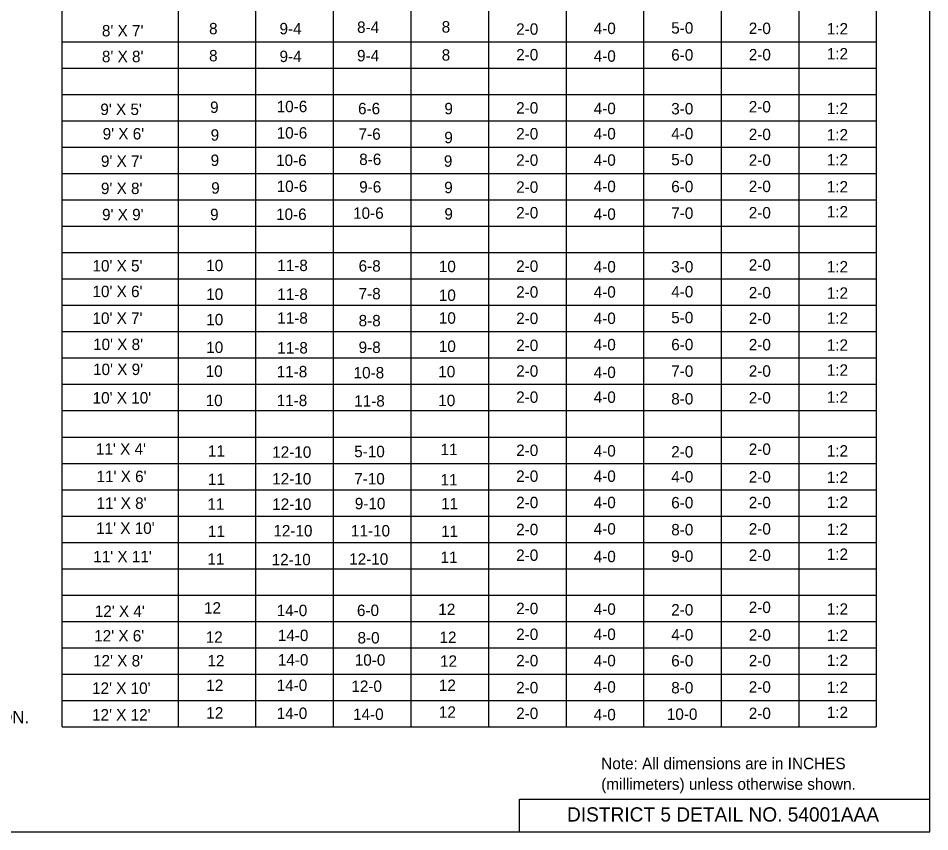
# Model space of a CAD drawing. Extents: x 2261955 to 2262621, y -3123628 to -3123216.
# Drawn here: x 2262397.2 to 2262620.5, y -3123616.2 to -3123416.7 of the extents above; entities that cross this region are included whole.
import ezdxf

# ---------------------------------------------------------------- set-up
doc = ezdxf.new("R2010")
doc.units = 0
for name, color, linetype in [('Default', 7, 'Continuous'), ('RD_Pr_Roadway_Notes', 7, 'Continuous'), ('SH_General_Details', 7, 'Continuous')]:
    doc.layers.add(name, color=color, linetype=linetype)

msp = doc.modelspace()

# ---------------------------------------------------------------- linework, layer by layer
at = {"layer": 'Default'}
msp.add_lwpolyline([(2261990.55, -3123616.16), (2262620.55, -3123616.16), (2262620.55, -3123216.16), (2261990.55, -3123216.16)], close=True, dxfattribs=at)
at = {"layer": 'RD_Pr_Roadway_Notes'}
for p, q in [((2262407.91, -3123590.42), (2262407.91, -3123230.45)), ((2262436.41, -3123590.42), (2262436.41, -3123230.45)), ((2262455.42, -3123590.42), (2262455.42, -3123230.45)), ((2262474.42, -3123590.42), (2262474.42, -3123230.45)), ((2262493.42, -3123590.42), (2262493.42, -3123230.45)), ((2262512.42, -3123230.45), (2262512.42, -3123590.42)), ((2262531.42, -3123230.45), (2262531.42, -3123590.42)), ((2262550.42, -3123230.45), (2262550.42, -3123590.42)), ((2262569.42, -3123230.45), (2262569.42, -3123590.42)), ((2262588.43, -3123230.45), (2262588.43, -3123590.42)), ((2262607.43, -3123230.45), (2262607.43, -3123590.42)), ((2262407.91, -3123422.45), (2262607.43, -3123422.45)), ((2262407.91, -3123428.91), (2262607.43, -3123428.91)), ((2262407.91, -3123435.37), (2262607.43, -3123435.37)), ((2262407.91, -3123441.83), (2262607.43, -3123441.83)), ((2262407.91, -3123448.29), (2262607.43, -3123448.29)), ((2262407.91, -3123454.75), (2262607.43, -3123454.75)), ((2262407.91, -3123461.21), (2262607.43, -3123461.21)), ((2262407.91, -3123467.67), (2262607.43, -3123467.67)), ((2262407.91, -3123474.13), (2262607.43, -3123474.13)), ((2262407.91, -3123480.59), (2262607.43, -3123480.59)), ((2262407.91, -3123487.05), (2262607.43, -3123487.05)), ((2262407.91, -3123493.51), (2262607.43, -3123493.51)), ((2262407.91, -3123499.98), (2262607.43, -3123499.98)), ((2262407.91, -3123506.44), (2262607.43, -3123506.44)), ((2262407.91, -3123512.9), (2262607.43, -3123512.9)), ((2262407.91, -3123519.36), (2262607.43, -3123519.36)), ((2262407.91, -3123525.82), (2262607.43, -3123525.82)), ((2262407.91, -3123532.28), (2262607.43, -3123532.28)), ((2262407.91, -3123538.74), (2262607.43, -3123538.74)), ((2262407.91, -3123545.2), (2262607.43, -3123545.2)), ((2262407.91, -3123551.66), (2262607.43, -3123551.66)), ((2262407.91, -3123558.12), (2262607.43, -3123558.12)), ((2262407.91, -3123564.58), (2262607.43, -3123564.58)), ((2262407.91, -3123571.04), (2262607.43, -3123571.04)), ((2262407.91, -3123577.5), (2262607.43, -3123577.5)), ((2262407.91, -3123583.96), (2262607.43, -3123583.96)), ((2262407.91, -3123590.42), (2262607.43, -3123590.42))]:
    msp.add_line(p, q, dxfattribs=at)
at = {"layer": 'SH_General_Details'}
for p, q in [((2262520.03, -3123608.15), (2262620.55, -3123608.15)), ((2262520.03, -3123616.16), (2262520.03, -3123608.15))]:
    msp.add_line(p, q, dxfattribs=at)

# ---------------------------------------------------------------- texts
at = {"layer": 'RD_Pr_Roadway_Notes'}
for s, height, p in [("8' X 7'", 2.8, (2262417.67, -3123421.13)), ('8', 2.8, (2262443.93, -3123420.62)), ('9-4', 2.8, (2262461.2, -3123420.62)), ('8-4', 2.8, (2262480.2, -3123420.27)), ('8', 2.8, (2262500.94, -3123420.19)), ('2-0', 2.8, (2262519.19, -3123420.72)), ('4-0', 2.8, (2262538.19, -3123420.55)), ('5-0', 2.8, (2262557.19, -3123420.44)), ('2-0', 2.8, (2262576.19, -3123420.55)), ('1:2', 2.8, (2262595.31, -3123420.65)), ("8' X 8'", 2.8, (2262417.67, -3123427.46)), ('8', 2.8, (2262443.93, -3123427.25)), ('9-4', 2.8, (2262461.2, -3123427.42)), ('9-4', 2.8, (2262480.2, -3123427.25)), ('8', 2.8, (2262500.94, -3123427.08)), ('2-0', 2.8, (2262519.19, -3123427.01)), ('4-0', 2.8, (2262538.19, -3123427.34)), ('6-0', 2.8, (2262557.19, -3123427.06)), ('2-0', 2.8, (2262576.19, -3123427.01)), ('1:2', 2.8, (2262595.31, -3123426.77)), ("9' X 5'", 2.8, (2262417.29, -3123440.4)), ('9', 2.8, (2262444.18, -3123439.89)), ('10-6', 2.8, (2262460.5, -3123439.71)), ('6-6', 2.8, (2262480.44, -3123440.22)), ('9', 2.8, (2262501.6, -3123440.22)), ('2-0', 2.8, (2262519.19, -3123440.05)), ('4-0', 2.8, (2262538.19, -3123440.19)), ('3-0', 2.8, (2262557.19, -3123440.25)), ('2-0', 2.8, (2262576.19, -3123439.77)), ('1:2', 2.8, (2262595.31, -3123440.19)), ('10-6', 2.8, (2262460.5, -3123446.19)), ("9' X 6'", 2.8, (2262417.85, -3123446.4)), ('9', 2.8, (2262444.32, -3123446.7)), ('7-6', 2.8, (2262480.58, -3123446.46)), ('9', 2.8, (2262501.58, -3123447.32)), ('2-0', 2.8, (2262519.19, -3123446.39)), ('4-0', 2.8, (2262538.19, -3123446.38)), ('4-0', 2.8, (2262557.19, -3123446.37)), ('2-0', 2.8, (2262576.19, -3123446.55)), ('1:2', 2.8, (2262595.31, -3123446.65)), ('9', 2.8, (2262444.32, -3123452.9)), ('10-6', 2.8, (2262460.36, -3123452.9)), ('8-6', 2.8, (2262480.72, -3123452.67)), ('2-0', 2.8, (2262519.19, -3123452.85)), ('4-0', 2.8, (2262538.19, -3123452.84)), ('5-0', 2.8, (2262557.19, -3123452.73)), ('2-0', 2.8, (2262576.19, -3123452.85)), ('1:2', 2.8, (2262595.31, -3123452.77)), ("9' X 7'", 2.8, (2262417.43, -3123453.11)), ('9', 2.8, (2262501.47, -3123453.09)), ('9', 2.8, (2262444.46, -3123459.69)), ('10-6', 2.8, (2262460.5, -3123459.28)), ('9-6', 2.8, (2262480.72, -3123459.42)), ('9', 2.8, (2262501.56, -3123459.57)), ('2-0', 2.8, (2262519.19, -3123459.47)), ('4-0', 2.8, (2262538.19, -3123459.3)), ('6-0', 2.8, (2262557.19, -3123459.35)), ('2-0', 2.8, (2262576.19, -3123459.3)), ('1:2', 2.8, (2262595.31, -3123459.4)), ("9' X 8'", 2.8, (2262417.43, -3123459.79)), ("9' X 9'", 2.8, (2262417.71, -3123466.21)), ('9', 2.8, (2262444.18, -3123466.18)), ('10-6', 2.8, (2262460.35, -3123466.14)), ('10-6', 2.8, (2262479.22, -3123465.86)), ('9', 2.8, (2262501.6, -3123466.04)), ('2-0', 2.8, (2262519.19, -3123465.76)), ('4-0', 2.8, (2262538.19, -3123466.09)), ('7-0', 2.8, (2262557.19, -3123465.85)), ('2-0', 2.8, (2262576.19, -3123465.76)), ('1:2', 2.8, (2262595.31, -3123465.52)), ("10' X 5'", 2.8, (2262415.36, -3123478.77)), ('10', 2.8, (2262443.24, -3123478.68)), ('11-8', 2.8, (2262460.64, -3123478.68)), ('6-8', 2.8, (2262480.58, -3123478.81)), ('10', 2.8, (2262500.24, -3123478.93)), ('2-0', 2.8, (2262519.19, -3123478.86)), ('4-0', 2.8, (2262538.19, -3123479)), ('3-0', 2.8, (2262557.19, -3123479)), ('2-0', 2.8, (2262576.19, -3123478.58)), ('1:2', 2.8, (2262595.31, -3123479)), ("10' X 6'", 2.8, (2262415.36, -3123485.06)), ('10', 2.8, (2262443.24, -3123485.74)), ('11-8', 2.8, (2262460.64, -3123485.74)), ('7-8', 2.8, (2262480.58, -3123485.61)), ('10', 2.8, (2262500.24, -3123485.99)), ('2-0', 2.8, (2262519.19, -3123485.2)), ('4-0', 2.8, (2262538.19, -3123485.19)), ('4-0', 2.8, (2262557.19, -3123485.12)), ('2-0', 2.8, (2262576.19, -3123485.37)), ('1:2', 2.8, (2262595.31, -3123485.46)), ("10' X 7'", 2.8, (2262415.36, -3123491.62)), ('10', 2.8, (2262443.24, -3123491.96)), ('11-8', 2.8, (2262460.64, -3123491.58)), ('8-8', 2.8, (2262480.58, -3123492.22)), ('10', 2.8, (2262500.24, -3123491.58)), ('2-0', 2.8, (2262519.19, -3123491.66)), ('4-0', 2.8, (2262538.19, -3123491.65)), ('5-0', 2.8, (2262557.19, -3123491.48)), ('2-0', 2.8, (2262576.19, -3123491.66)), ('1:2', 2.8, (2262595.31, -3123491.59)), ("10' X 8'", 2.8, (2262415.5, -3123498.04)), ('10', 2.8, (2262443.24, -3123498.76)), ('11-8', 2.8, (2262460.64, -3123498.89)), ('9-8', 2.8, (2262480.58, -3123498.76)), ('10', 2.8, (2262500.24, -3123498.51)), ('2-0', 2.8, (2262519.19, -3123498.28)), ('4-0', 2.8, (2262538.19, -3123498.11)), ('6-0', 2.8, (2262557.19, -3123498.1)), ('2-0', 2.8, (2262576.19, -3123498.12)), ('1:2', 2.8, (2262595.31, -3123498.21)), ("10' X 9'", 2.8, (2262415.5, -3123504.17)), ('1:2', 2.8, (2262595.31, -3123504.34)), ('10', 2.8, (2262443.1, -3123504.61)), ('11-8', 2.8, (2262460.5, -3123504.73)), ('10-8', 2.8, (2262479.35, -3123504.99)), ('10', 2.8, (2262500.1, -3123504.73)), ('2-0', 2.8, (2262519.19, -3123504.58)), ('4-0', 2.8, (2262538.19, -3123504.9)), ('7-0', 2.8, (2262557.19, -3123504.6)), ('2-0', 2.8, (2262576.19, -3123504.58)), ('2-0', 2.8, (2262519.19, -3123510.98)), ('4-0', 2.8, (2262538.19, -3123510.98)), ('1:2', 2.8, (2262595.31, -3123510.96)), ("10' X 10'", 2.8, (2262415.4, -3123511.15)), ('10', 2.8, (2262443.1, -3123511.79)), ('11-8', 2.8, (2262460.5, -3123511.79)), ('11-8', 2.8, (2262479.5, -3123511.92)), ('10', 2.8, (2262500.1, -3123511.79)), ('8-0', 2.8, (2262557.19, -3123511.39)), ('2-0', 2.8, (2262576.19, -3123511.14)), ("11' X 4'", 2.8, (2262416.21, -3123523.7)), ('11', 2.8, (2262443.65, -3123524.19)), ('12-10', 2.8, (2262459.41, -3123524.45)), ('5-10', 2.8, (2262479.5, -3123524.32)), ('11', 2.8, (2262500.65, -3123523.81)), ('2-0', 2.8, (2262519.19, -3123524.02)), ('4-0', 2.8, (2262538.19, -3123524.16)), ('2-0', 2.8, (2262557.19, -3123524.38)), ('2-0', 2.8, (2262576.19, -3123523.74)), ('1:2', 2.8, (2262595.31, -3123524.16)), ("11' X 6'", 2.8, (2262416.35, -3123530.42)), ('11', 2.8, (2262443.65, -3123531.12)), ('12-10', 2.8, (2262459.41, -3123531)), ('7-10', 2.8, (2262479.5, -3123531)), ('2-0', 2.8, (2262519.19, -3123530.36)), ('4-0', 2.8, (2262538.19, -3123530.36)), ('4-0', 2.8, (2262557.19, -3123530.5)), ('2-0', 2.8, (2262576.19, -3123530.53)), ('1:2', 2.8, (2262595.31, -3123530.62)), ('11', 2.8, (2262500.65, -3123531.25)), ("11' X 8'", 2.8, (2262416.35, -3123536.98)), ('11', 2.8, (2262443.51, -3123537.2)), ('12-10', 2.8, (2262459.41, -3123537.22)), ('9-10', 2.8, (2262479.64, -3123537.07)), ('11', 2.8, (2262500.79, -3123537.09)), ('2-0', 2.8, (2262519.19, -3123536.82)), ('4-0', 2.8, (2262538.19, -3123536.81)), ('6-0', 2.8, (2262557.19, -3123536.86)), ('2-0', 2.8, (2262576.19, -3123536.82)), ('1:2', 2.8, (2262595.31, -3123536.75)), ("11' X 10'", 2.8, (2262416.25, -3123543.12)), ('11', 2.8, (2262443.65, -3123543.88)), ('12-10', 2.8, (2262459.69, -3123543.74)), ('11-10', 2.8, (2262478.7, -3123543.74)), ('11', 2.8, (2262500.79, -3123543.88)), ('2-0', 2.8, (2262519.19, -3123543.44)), ('4-0', 2.8, (2262538.19, -3123543.27)), ('8-0', 2.8, (2262557.19, -3123543.48)), ('2-0', 2.8, (2262576.19, -3123543.28)), ('1:2', 2.8, (2262595.31, -3123543.37)), ("11' X 11'", 2.8, (2262415.55, -3123550.08)), ('11', 2.8, (2262443.51, -3123550.67)), ('12-10', 2.8, (2262459.27, -3123550.81)), ('12-10', 2.8, (2262478.27, -3123550.68)), ('11', 2.8, (2262500.65, -3123550.24)), ('2-0', 2.8, (2262519.19, -3123549.74)), ('4-0', 2.8, (2262538.19, -3123550.06)), ('9-0', 2.8, (2262557.19, -3123549.97)), ('2-0', 2.8, (2262576.19, -3123549.74)), ('1:2', 2.8, (2262595.31, -3123549.5)), ("12' X 4'", 2.8, (2262415.93, -3123563.48)), ('12', 2.8, (2262442.69, -3123562.66)), ('14-0', 2.8, (2262460.5, -3123563.28)), ('6-0', 2.8, (2262480.17, -3123563.26)), ('12', 2.8, (2262500.11, -3123563.02)), ('2-0', 2.8, (2262519.19, -3123562.8)), ('4-0', 2.8, (2262538.19, -3123562.94)), ('2-0', 2.8, (2262557.19, -3123563.13)), ('2-0', 2.8, (2262576.19, -3123562.52)), ('1:2', 2.8, (2262595.31, -3123562.94)), ('2-0', 2.8, (2262519.19, -3123569.14)), ('4-0', 2.8, (2262538.19, -3123569.14)), ("12' X 6'", 2.8, (2262415.78, -3123569.5)), ('12', 2.8, (2262443.11, -3123569.83)), ('14-0', 2.8, (2262460.78, -3123569.4)), ('8-0', 2.8, (2262480.31, -3123569.99)), ('12', 2.8, (2262500.39, -3123569.87)), ('4-0', 2.8, (2262557.19, -3123569.25)), ('2-0', 2.8, (2262576.19, -3123569.31)), ('1:2', 2.8, (2262595.31, -3123569.4)), ("12' X 8'", 2.8, (2262415.5, -3123575.63)), ('12', 2.8, (2262443.53, -3123575.61)), ('14-0', 2.8, (2262460.78, -3123575.41)), ('10-0', 2.8, (2262479.64, -3123575.44)), ('12', 2.8, (2262500.53, -3123575.71)), ('2-0', 2.8, (2262519.19, -3123575.6)), ('4-0', 2.8, (2262538.19, -3123575.59)), ('6-0', 2.8, (2262557.19, -3123575.61)), ('2-0', 2.8, (2262576.19, -3123575.6)), ('1:2', 2.8, (2262595.31, -3123575.53)), ("12' X 10'", 2.8, (2262415.26, -3123582.34)), ('12', 2.8, (2262443.25, -3123581.64)), ('14-0', 2.8, (2262460.5, -3123581.64)), ('12-0', 2.8, (2262478.8, -3123581.87)), ('12', 2.8, (2262500.25, -3123581.64)), ('2-0', 2.8, (2262519.19, -3123582.22)), ('4-0', 2.8, (2262538.19, -3123582.05)), ('8-0', 2.8, (2262557.19, -3123582.23)), ('2-0', 2.8, (2262576.19, -3123582.06)), ('1:2', 2.8, (2262595.31, -3123582.15)), ("12' X 12'", 2.8, (2262415.26, -3123588.88)), ('12', 2.8, (2262443.25, -3123588.4)), ('14-0', 2.8, (2262460.5, -3123588.5)), ('14-0', 2.8, (2262479.22, -3123588.74)), ('12', 2.8, (2262500.25, -3123588.2)), ('2-0', 2.8, (2262519.19, -3123588.52)), ('4-0', 2.8, (2262538.19, -3123588.84)), ('10-0', 2.8, (2262556.11, -3123588.72)), ('2-0', 2.8, (2262576.19, -3123588.52)), ('1:2', 2.8, (2262595.31, -3123588.28)), ('STANDARD SPECIFICATIONS FOR ROAD AND BRIDGE CONSTRUCTION.', 3.048, (2262258.05, -3123589.57)), ('Note: All dimensions are in INCHES', 2.808, (2262540.03, -3123600.82)), ('(millimeters) unless otherwise shown.', 2.808, (2262540.03, -3123605.87))]:
    msp.add_text(s, height=height, dxfattribs=at).set_placement(p)
at = {"layer": 'SH_General_Details'}
msp.add_text('DISTRICT 5 DETAIL NO. 54001AAA', height=3.5, dxfattribs=at).set_placement((2262531.65, -3123613.66))

doc.saveas('drawing.dxf')
